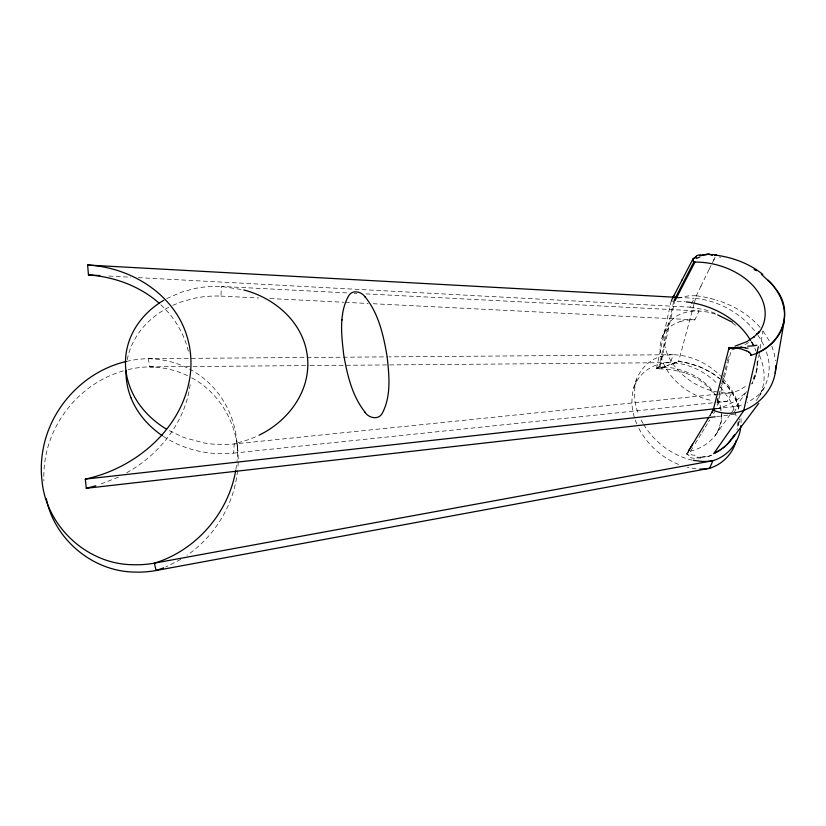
<?xml version="1.0" encoding="UTF-8"?>
<svg xmlns="http://www.w3.org/2000/svg" width="826" height="826" viewBox="0 0 826 826"><rect width="100%" height="100%" fill="white"/><g stroke="black" fill="none" stroke-linecap="round" stroke-linejoin="round"><path stroke-width="0.62" stroke-dasharray="4.13 3.1" d="M721.439 414.642L721.026 421.828L717.391 432.101M172.737 305.341L181.018 301.986L194.089 298.32A83.86 63.272 2.3 0 1 220.986 296.09L221.316 286.446L349.222 293.024M163.321 436.345C175.463 444.388 189.381 449.633 203.712 452.121A85.45 65.729 2 0 0 233.696 453.123L234.192 443.965L250.102 439.174L257.908 435.798M739.26 419.907L739.332 418.947M671.208 300.819L656.391 368.695L670.671 369.387L684.444 372.65L683.608 372.361C693.706 375.851 703.122 381.571 710.35 389.49L714.593 395.035M739.177 420.857L737.886 427.414M235.926 469.56L236.917 461.569M237.568 470.541C234.202 504.376 214.977 536.095 187.017 555.299M759.3 353.445L755.697 374.674L751.774 384.069A73.018 53.969 13.4 0 0 756.936 359.96M760.096 348.417L762.873 330.823M715.698 395.386A55.218 42.312 14.4 0 0 659.974 366.909L674.739 301.242M673.758 301.253L658.89 367.043L659.974 366.899M717.113 402.066L719.818 391.276M720.716 387.642L721.325 385.205M721.635 383.987L722.244 381.54M722.554 380.321L723.163 377.864M723.473 376.625L727.21 361.674M727.448 360.725L729.11 354.086M735.842 348.613A61.661 44.005 12.8 0 1 731.299 349.945L716.503 408.86A73.018 53.969 13.4 0 0 745.455 392.546M694.284 303.214L696.328 295.739L701.46 285.094M693.995 304.278L678.611 361.406L689.173 363.388L700.52 367.157L711.062 372.495L719.508 378.525M722.358 377.74C709.679 364.297 691.878 355.159 673.221 354.715A43.035 31.729 18.2 0 0 663.299 355.913C640.16 360.415 629.794 386.764 632.313 408.065A85.759 63.354 20.2 0 0 636.908 424.203M636.474 379.805L634.502 389.604L634.822 400.249A86.472 63.53 20.1 0 0 638.374 413.743M633.986 387.683C637.765 375.665 648.4 366.476 660.635 363.843A42.684 31.646 18.4 0 1 670.485 362.645C688.254 363.079 705.29 371.514 717.67 384.049M658.012 367.632L656.412 368.726L662.813 367.023M715.574 314.138L707.118 311.97L699.085 311.01A44.883 30.521 23.9 0 0 684.083 312.827C673.066 315.831 664.28 326.002 664.125 337.617A60.298 40.959 24.4 0 0 674.925 366.548C684.93 379.082 699.343 388.014 714.965 391.565A45.44 31.089 24.4 0 0 731.991 392.701L739.094 390.347L747.447 385.164M666.159 328.304L661.461 338.908L660.067 346.466A59.792 40.908 24.5 0 0 670.702 375.314C680.572 387.786 694.842 396.697 710.35 400.207A45.048 31.047 24.6 0 0 712.879 400.703M662.111 337.163C665.209 329.543 672.199 324.05 679.953 321.686M138.334 277.629L690.04 307.169L691.073 304.949M691.599 303.844L694.201 298.289C718.837 300.261 742.058 313.797 756.74 333.549M679.953 321.686A44.501 30.479 24 0 1 694.842 319.848L699.085 311.01L364.565 293.819M700.882 286.292L709.833 267.944M709.224 269.193L714.831 257.795M715.048 257.371L713.571 260.366M756.162 400.589C764.122 390.615 765.785 376.873 762.677 364.751A84.469 60.649 19.4 0 0 759.59 355.645M758.784 396.8C767.292 385.164 771.773 370.224 767.602 356.058A85.202 60.763 19.3 0 0 766.218 351.422M717.144 402.376L727.231 401.312L731.991 392.691L719.281 394.002M733.994 412.659L737.628 406.227L742.151 404.936M753.126 378.897L757.236 368.985L757.669 359.351M656.391 368.664L658.911 366.992L658.281 367.487M710.98 413.847L709.947 415.55L711.062 413.702M709.679 415.984L710.887 413.991M690.515 451.275L693.582 446.267M695.131 443.727L701.47 433.392M702.007 432.514L704.712 428.095M705.259 427.197L708.016 422.705M708.574 421.807L709.689 419.99M713.633 413.537L714.779 411.678M763.792 388.189L758.051 395.417L747.561 402.665M715.151 435.498L730.762 413.743M731.506 412.701L746.725 391.493M671.858 300.292L671.249 300.984L673.18 301.242M688.316 452.318L687.934 452.565A2.994 2.447 -7.4 0 0 686.829 453.732A1.187 0.971 -7 0 0 686.902 454.197L690.071 456.004L686.902 454.197M678.507 361.489L678.58 361.437A66.173 50.21 14.6 0 1 692.198 364.266L694.501 364.937A62.797 47.712 14.6 0 1 707.799 370.698L712.012 373.073M180.77 559.398L165.758 566.987M658.188 367.539L657.713 367.797M168.772 307.272C151.437 316.182 136.755 331.04 130.043 349.543A113.079 86.317 3.2 0 0 126.936 361.365M166.718 298.62L180.997 292.29L194.182 288.635A84.634 63.447 2.5 0 1 221.316 286.446L242.524 289.668M126.646 472.771C159.057 454.775 184.962 422.675 190.063 385.319A170.641 124.84 -12 0 0 190.331 383.027M118.366 477.17L98.201 485.068M678.063 361.664L678.012 361.695A3.686 2.643 -2.7 0 0 678.414 361.478M676.876 362.108L676.009 362.428M676.122 362.387L674.894 362.831M669.834 364.638L666.85 365.67M668.544 365.082L667.14 365.567M663.03 366.95L659.561 368.035M658.611 368.303L656.732 368.737M123.353 370.895C83.963 381.953 52.843 416.841 45.606 457.005A158.427 127.307 -9 0 0 43.923 480.928M735.026 414.156L716.441 416.665M677.867 298.165L688.719 295.811L696.328 295.739M128.175 369.625L130.591 369.057A79.079 61.361 -10.9 0 1 149.785 366.858L308.965 365.577M126.523 361.437L128.959 360.859A79.761 61.578 -10.7 0 1 148.319 358.67L387.755 356.873M706.292 456.695L701.222 457.17M716.09 408.633L737.628 406.227M233.696 453.113L715.884 402.499M718.011 394.136L234.192 443.965A86.255 65.935 2.2 0 1 203.908 442.922L184.074 437.615L168.277 430.191M700.768 457.181L706.87 456.592A16.417 14.899 -12.3 0 0 711.01 455.363A13.825 12.586 -11.8 0 0 711.351 455.085M310.173 365.567L670.485 362.645L673.221 354.715L388.953 356.863M187.471 375.634C175.742 370.007 162.774 367.167 149.785 366.868L148.319 358.68L152.211 358.814M149.785 366.868L153.646 367.002M220.986 296.1L258.683 297.99M269.906 298.547L343.977 302.264M345.258 302.326L368.076 303.472M373.156 303.731L694.852 319.858M354.333 293.292L356.894 293.416M108.929 276.049L130.663 277.216M677.867 297.401L694.201 298.289M148.319 358.68C161.824 358.949 175.236 362.056 187.409 367.942M690.04 307.169L705.156 309.822L715.75 313.581M696.039 468.796L687.346 467.299M719.405 257.051L720.716 257.268M692.374 460.144C672.127 455.704 654.398 442.096 643.671 424.502M710.949 298.537L716.854 300.21M678.621 464.47C662.111 457.79 648.08 445.193 639.53 429.582A85.759 63.354 20.2 0 1 638.601 427.785M189.515 369.108C211.859 380.549 228.1 402.262 234.254 426.453A166.522 127.638 -20.9 0 1 237.062 460.423M191.704 377.843C213.407 389.366 229.029 410.759 235.049 434.424A165.076 127.101 -21.1 0 1 237.847 468.27M732.208 322.883L736.049 325.733M722.058 380.765C730.721 388.767 737.308 399.443 738.991 411.245M160.853 304.815C174.049 316.864 183.599 332.775 188.091 350.069A170.641 124.84 -12 0 1 188.947 353.755M760.127 327.447C751.515 317.483 740.457 309.781 728.418 304.526A82.218 60.122 13.6 0 0 716.834 300.272M723.122 378.525L732.497 391.204A87.143 67.464 12.8 0 1 739.662 408.973M720.644 387.208L729.224 399.03A86.42 67.247 13 0 1 736.286 416.738M763.183 331.205L769.77 341.675M757.938 335.335L759.755 338.01A85.202 60.763 19.3 0 1 763.967 345.815M751.97 342.305L754.355 345.867M643.165 423.614L642.132 421.828A86.472 63.53 20.1 0 1 640.739 419.143M717.66 400.434L721.015 410.811M771.773 346.094L774.199 353.59L775.449 360.828M237.052 443.066L237.836 450.986M737.288 422.644L737.628 426.226M741.036 418.483L741.067 423.294M677.021 301.263A73.018 53.969 13.4 0 1 685.198 301.779M751.164 341.572A73.018 53.969 13.4 0 1 753.291 345.98M748.511 342.511A61.661 44.005 12.8 0 1 740.272 346.93M717.505 398.607A55.218 42.312 14.4 0 1 690.505 451.264M696.328 295.78A89.569 65.533 13.7 0 1 710.938 298.578M739.043 421.58A63.581 48.579 14.4 0 1 736.998 429.644M712.064 373.022A63.581 48.579 14.4 0 1 719.714 378.649M722.316 380.962A63.581 48.579 14.4 0 1 738.991 410.914M665.498 366.734A41.021 5.111 -21.7 0 1 661.327 368.097M675.441 362.8A18.843 0.909 -20 0 1 668.833 365.154M700.716 458.058A43.499 38.244 -13.3 0 1 694.542 457.676M694.439 458.368A26.814 24.986 -19.2 0 1 689.555 457.305M701.222 457.222A44.635 39.855 -14.2 0 1 694.707 456.912M695.058 455.302A25.09 18.699 -5.4 0 1 690.712 454.641M665.426 366.93A40.722 5.193 -21.7 0 1 660.604 368.489M674.894 363.017A20.485 1.074 -20.1 0 1 668.213 365.381M711.434 455.281A15.89 14.538 -11.1 0 1 706.302 456.819M686.612 454.021A4.285 3.49 -7.2 0 1 688.378 452.493M727.231 401.322A45.048 31.047 24.6 0 1 717.856 401.364M751.546 341.685A61.3 43.84 18.5 0 1 755.893 351.019"/><path stroke-width="1.24" d="M775.707 365.722C776.357 396.026 741.758 422.664 713.189 410.161L728.924 348.2M365.247 297.102C361.571 291.506 352.299 289.224 348.52 295.997C338.753 313.704 341.51 335.263 343.688 354.581C347.199 374.612 351.99 395.675 364.865 411.957M750.834 355.273C779.63 348.004 795.965 313.126 775.521 288.677M740.839 425.679C739.838 441.683 728.264 456.189 712.869 460.701L154.431 563.146A83.756 67.402 -13.5 0 1 132.47 564.705C86.709 564.168 45.998 525.955 41.971 480.474A159.81 127.823 -8.8 0 1 43.128 449.076C50.789 406.981 84.717 370.946 126.523 361.437M342.005 320.085L342.078 319.435M342.522 315.036L342.584 314.438M775.16 373.022L784.235 321.046M235.689 470.727C228.275 513.318 195.845 550.508 154.431 563.146L156.042 570.518L709.617 468.28C722.533 464.367 733.003 453.536 736.245 440.392M746.88 396.769L743.637 410.894L713.695 453.629M746.477 398.555L758.34 346.724M713.189 410.161L714.025 409.582M715.905 255.637L716.121 254.429M674.057 300.468L693.85 261.976A1.384 0.712 -4.2 0 0 693.757 261.625L693.675 261.481M675.141 300.468L695.007 262.059L693.809 262.069A2.003 1.022 -1.7 0 0 693.551 261.481M672.519 298.31L682.173 279.746M682.08 279.911L692.973 258.941L696.442 256.638M671.755 299.766L673.954 295.563M734.933 434.507L726.973 444.677M711.485 412.99L713.282 410.006L711.609 412.783M688.43 451.151L692.611 444.243L688.275 451.378M692.487 444.44L709.069 416.985M732.745 438.038L758.681 403.377M737.577 347.901L728.976 347.932A1.9 0.826 3 0 0 728.924 348.128M756.44 334.571L759.146 331.422M757.318 333.745L753.312 337.483L754.221 336.636L746.859 341.634L734.975 346.187M725.434 446.061L722.987 448.022M720.375 449.86L721.263 449.261M719.467 450.438L716.658 452.101M163.858 300.22C148.494 309.182 135.712 323.069 129.548 339.889A114.133 86.575 3.4 0 0 130.446 388.22C137.25 405.38 150.497 419.463 166.16 428.973M258.992 435.219C284.794 422.809 305.816 397.678 307.695 368.386A117.013 88.619 -5.9 0 0 304.195 342.191C295.099 315.584 270.401 296.875 243.773 289.957M714.707 453.123L715.688 452.617M695.998 256.834L692.88 259.106A1.291 0.826 -49.7 0 0 692.715 259.601M163.6 567.854L156.042 570.518A83.013 67.092 -13.7 0 1 134.277 572.077C92.636 571.396 54.588 539.523 46.308 498.759M159.129 303.132C139.656 286.023 114.164 276.731 88.465 274.955L87.618 265.053C131.923 267.242 177.074 295.718 188.132 340.446A172.273 125.304 -11.7 0 1 190.125 375.799C182.691 428.57 135.712 468.363 85.295 479.101L86.286 488.29L95.816 485.791M706.839 254.201L709.183 253.954M86.286 488.29L715.182 416.8M85.295 479.101L716.09 408.633M748.17 348.149L745.341 348.169M88.465 274.955L99.853 275.564M87.618 265.053L677.867 297.401M714.418 254.976C731.857 257.051 749.079 263.267 762.801 274.397M693.355 460.361L702.048 461.404A44.305 33.205 20.1 0 0 712.869 460.701L709.617 468.28A43.943 33.102 20.2 0 1 699.808 469.013M717.711 314.912L732.29 322.171M746.353 350.844L742.615 349.47A38.925 26.597 -0.1 0 0 738.361 348.335L729.275 347.694A1.394 0.609 3.3 0 0 729.017 347.87M754.035 269.286L756.213 270.639M748.831 352.144L750.297 353.394M162.319 435.694C148.556 426.361 137.106 413.268 130.931 397.729M364.555 411.627C368.231 418.152 378.824 420.661 382.541 412.804C391.503 395.282 389.098 374.498 386.971 355.593C383.357 335.046 378.607 313.199 364.958 296.751M761.365 274.242L771.959 284.134M693.251 261.006L693.159 260.892A3.686 2.354 -49.5 0 1 692.601 259.674A4.677 2.994 -49.5 0 0 693.293 260.933M729.317 348.882L729.389 348.975A5.152 2.241 2.9 0 1 728.821 347.86M772.713 285.032L774.85 287.747M695.017 262.069A61.651 43.995 12.8 0 1 753.735 286.477A61.651 43.995 12.8 0 1 758.361 333.425M686.385 301.913A73.018 53.969 13.4 0 1 750.545 340.457M768.17 280.159A70.943 50.861 13.6 0 1 757.421 352.795M755.253 269.865A70.943 50.861 13.6 0 1 756.348 270.577M734.727 434.579A63.581 48.579 14.4 0 1 714.593 453.092M709.472 254.594A20.991 14.455 30 0 1 716.163 255.151M700.252 255.802A79.575 58.171 32.9 0 1 707.015 254.584M696.184 258.538A24.79 14.445 -43.5 0 1 699.715 257.144M700.045 255.502A44.139 26.69 -44.1 0 1 705.59 254.491L708.636 254.346A10.397 6.329 -44.7 0 1 712.218 255.502M696.432 255.781A30.448 21.734 -55.4 0 1 700.149 254.749M756.822 345.196A26.009 13.309 4.9 0 1 747.685 346.135M745.166 347.591A81.919 44.862 8.6 0 1 737.494 347.323M750.462 353.342A5.689 3.913 -4.9 0 1 750.772 355.273M746.477 350.709A16.448 11.296 -0.9 0 1 748.996 352.031M729.213 348.861A4.894 2.137 3.5 0 1 728.862 348.128M130.952 397.719A113.079 86.317 3.2 0 1 126.048 370.378"/></g></svg>
